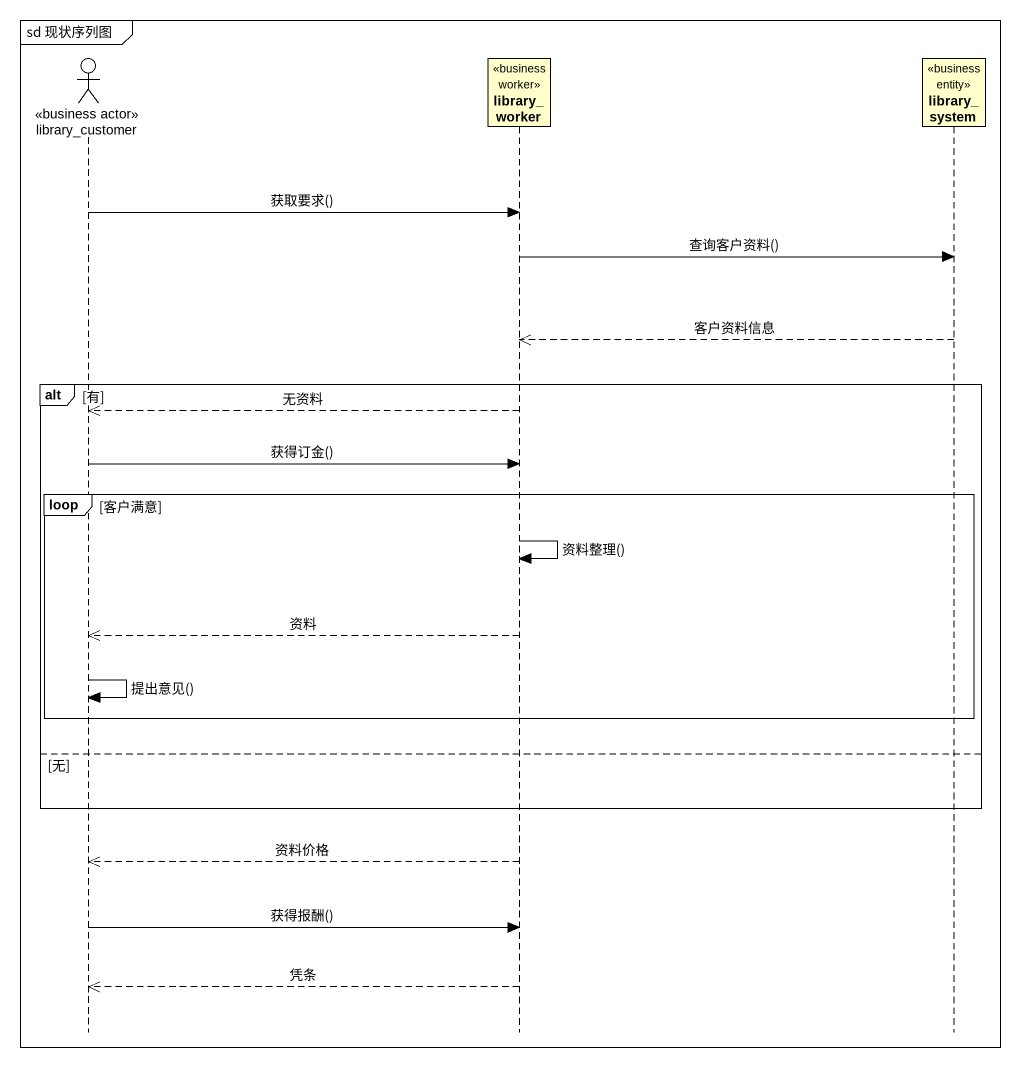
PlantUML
@startuml
mainframe sd 现状序列图
hide footbox
actor library_customer <<business actor>>
participant library_worker <<business worker>>
participant library_system <<business entity>>

library_customer -> library_worker : 获取要求()
library_worker -> library_system : 查询客户资料()
library_system -->> library_worker : 客户资料信息
alt 有
  library_worker -->> library_customer : 无资料
  library_customer -> library_worker : 获得订金()
  loop 客户满意
    library_worker -> library_worker : 资料整理()
    library_worker -->> library_customer : 资料
    library_customer -> library_customer : 提出意见()
  end
else 无
end
library_worker -->> library_customer : 资料价格
library_customer -> library_worker : 获得报酬()
library_worker -->> library_customer : 凭条
@enduml
